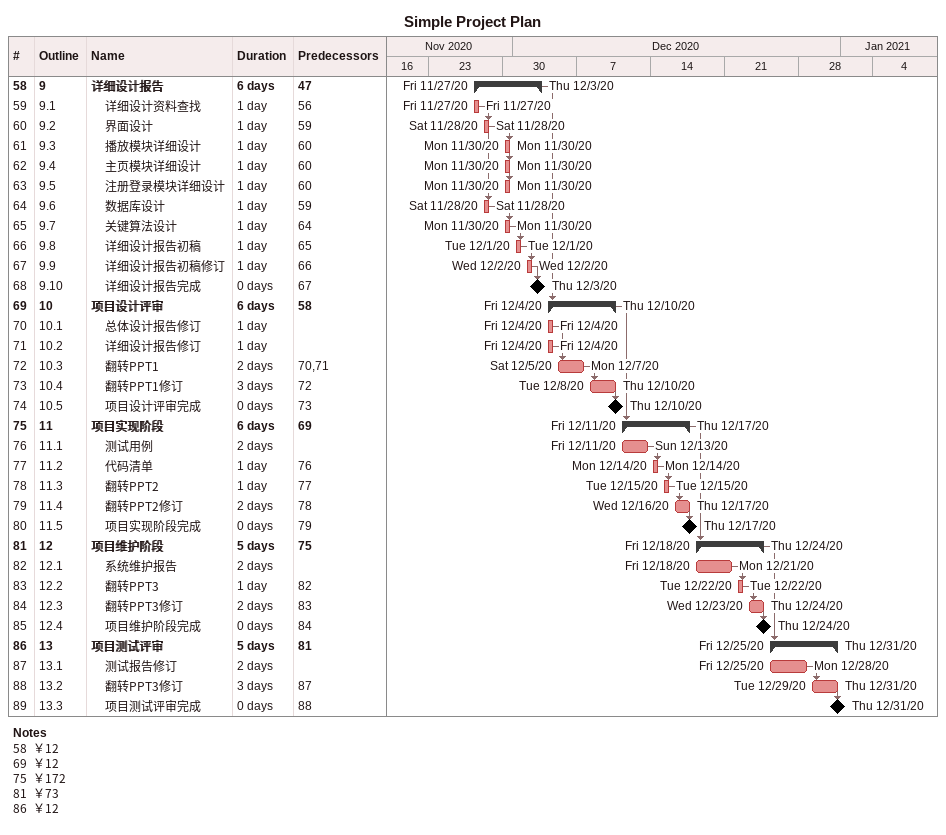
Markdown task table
Simple Project Plan

| ID | WBS | Task | Duration | Start | Finish | Predecessors |
|---|---|---|---|---|---|---|
| 58 | 9 | **详细设计报告** | 6d | 2020-11-27 | 2020-12-03 | 47 |
| 59 | 9.1 | 详细设计资料查找 | 1d | 2020-11-27 | 2020-11-27 | 56 |
| 60 | 9.2 | 界面设计 | 1d | 2020-11-28 | 2020-11-28 | 59 |
| 61 | 9.3 | 播放模块详细设计 | 1d | 2020-11-30 | 2020-11-30 | 60 |
| 62 | 9.4 | 主页模块详细设计 | 1d | 2020-11-30 | 2020-11-30 | 60 |
| 63 | 9.5 | 注册登录模块详细设计 | 1d | 2020-11-30 | 2020-11-30 | 60 |
| 64 | 9.6 | 数据库设计 | 1d | 2020-11-28 | 2020-11-28 | 59 |
| 65 | 9.7 | 关键算法设计 | 1d | 2020-11-30 | 2020-11-30 | 64 |
| 66 | 9.8 | 详细设计报告初稿 | 1d | 2020-12-01 | 2020-12-01 | 65 |
| 67 | 9.9 | 详细设计报告初稿修订 | 1d | 2020-12-02 | 2020-12-02 | 66 |
| 68 | 9.10 | 详细设计报告完成 | 0d | 2020-12-03 | 2020-12-03 | 67 |
| 69 | 10 | **项目设计评审** | 6d | 2020-12-04 | 2020-12-10 | 58 |
| 70 | 10.1 | 总体设计报告修订 | 1d | 2020-12-04 | 2020-12-04 |  |
| 71 | 10.2 | 详细设计报告修订 | 1d | 2020-12-04 | 2020-12-04 |  |
| 72 | 10.3 | 翻转PPT1 | 2d | 2020-12-05 | 2020-12-07 | 70, 71 |
| 73 | 10.4 | 翻转PPT1修订 | 3d | 2020-12-08 | 2020-12-10 | 72 |
| 74 | 10.5 | 项目设计评审完成 | 0d | 2020-12-10 | 2020-12-10 | 73 |
| 75 | 11 | **项目实现阶段** | 6d | 2020-12-11 | 2020-12-17 | 69 |
| 76 | 11.1 | 测试用例 | 2d | 2020-12-11 | 2020-12-13 |  |
| 77 | 11.2 | 代码清单 | 1d | 2020-12-14 | 2020-12-14 | 76 |
| 78 | 11.3 | 翻转PPT2 | 1d | 2020-12-15 | 2020-12-15 | 77 |
| 79 | 11.4 | 翻转PPT2修订 | 2d | 2020-12-16 | 2020-12-17 | 78 |
| 80 | 11.5 | 项目实现阶段完成 | 0d | 2020-12-17 | 2020-12-17 | 79 |
| 81 | 12 | **项目维护阶段** | 5d | 2020-12-18 | 2020-12-24 | 75 |
| 82 | 12.1 | 系统维护报告 | 2d | 2020-12-18 | 2020-12-21 |  |
| 83 | 12.2 | 翻转PPT3 | 1d | 2020-12-22 | 2020-12-22 | 82 |
| 84 | 12.3 | 翻转PPT3修订 | 2d | 2020-12-23 | 2020-12-24 | 83 |
| 85 | 12.4 | 项目维护阶段完成 | 0d | 2020-12-24 | 2020-12-24 | 84 |
| 86 | 13 | **项目测试评审** | 5d | 2020-12-25 | 2020-12-31 | 81 |
| 87 | 13.1 | 测试报告修订 | 2d | 2020-12-25 | 2020-12-28 |  |
| 88 | 13.2 | 翻转PPT3修订 | 3d | 2020-12-29 | 2020-12-31 | 87 |
| 89 | 13.3 | 项目测试评审完成 | 0d | 2020-12-31 | 2020-12-31 | 88 |

Notes
- 58: ￥12
- 69: ￥12
- 75: ￥172
- 81: ￥73
- 86: ￥12
